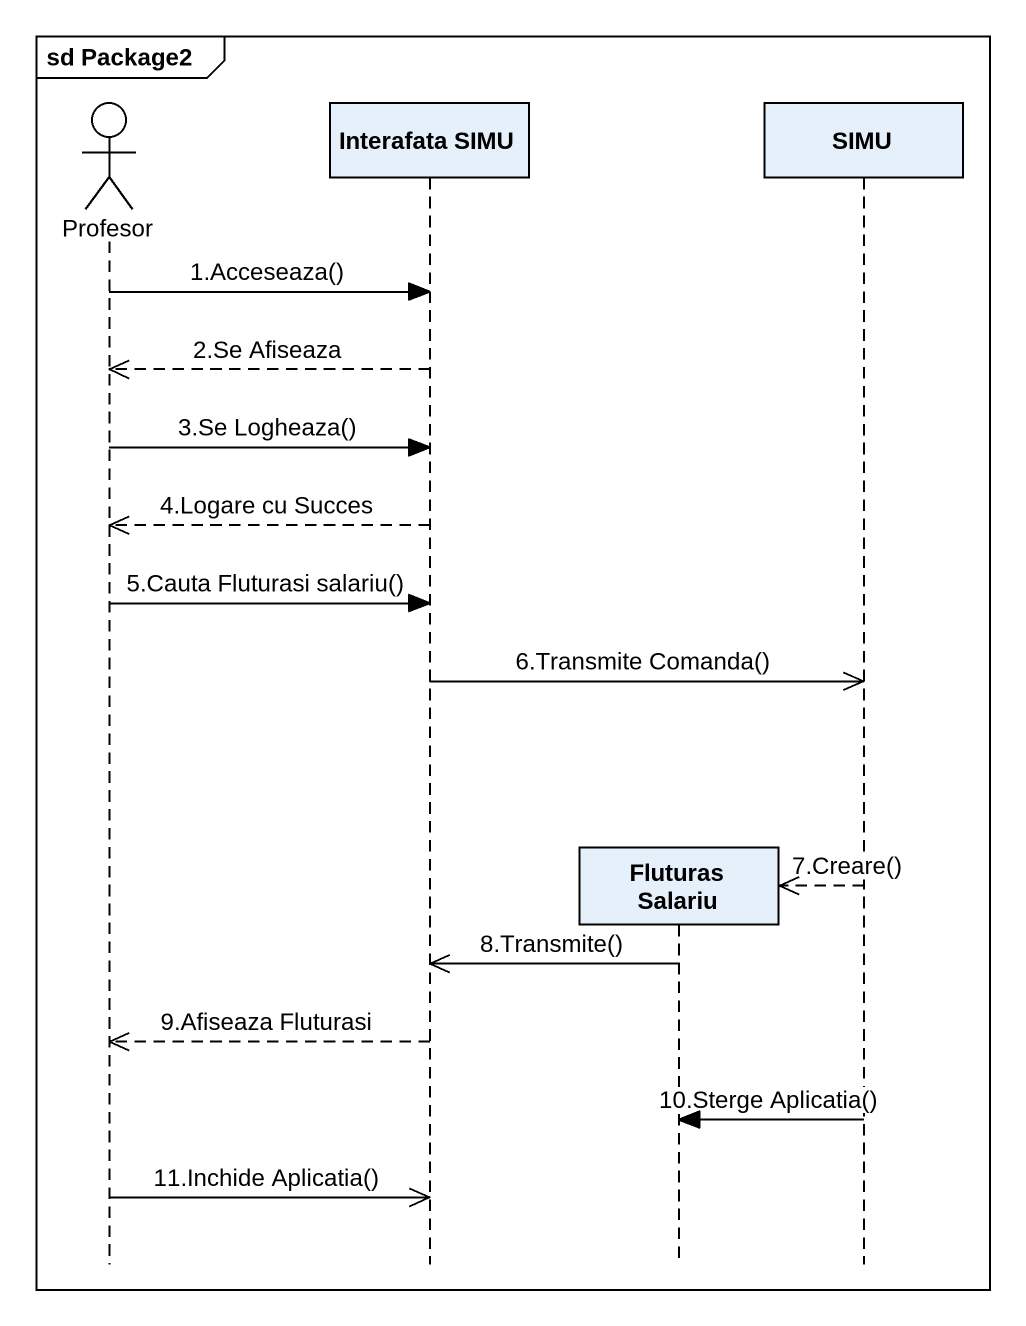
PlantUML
@startuml
mainframe sd Package2
hide footbox
actor Profesor
participant "Interafata SIMU" as Interafata_SIMU
participant "Fluturas Salariu" as Fluturas_Salariu
participant SIMU

Profesor -> Interafata_SIMU : 1.Acceseaza()
Interafata_SIMU -->> Profesor : 2.Se Afiseaza
Profesor -> Interafata_SIMU : 3.Se Logheaza()
Interafata_SIMU -->> Profesor : 4.Logare cu Succes
Profesor -> Interafata_SIMU : 5.Cauta Fluturasi salariu()
Interafata_SIMU ->> SIMU : 6.Transmite Comanda()
SIMU -->> Fluturas_Salariu ** : 7.Creare()
Fluturas_Salariu ->> Interafata_SIMU : 8.Transmite()
Interafata_SIMU -->> Profesor : 9.Afiseaza Fluturasi
SIMU -> Fluturas_Salariu : 10.Sterge Aplicatia()
Profesor ->> Interafata_SIMU : 11.Inchide Aplicatia()
@enduml
